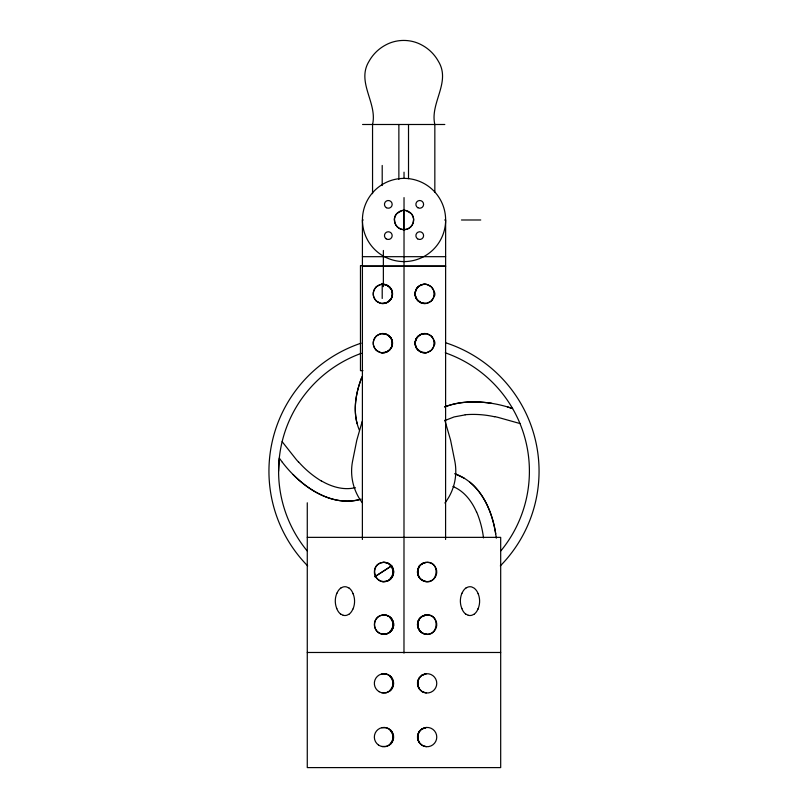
<?xml version="1.0" encoding="UTF-8"?>
<svg xmlns="http://www.w3.org/2000/svg" width="808" height="808" viewBox="0 0 808 808"><rect width="100%" height="100%" fill="white"/><g stroke="black" fill="none" stroke-linecap="round" stroke-linejoin="round"><path stroke-width="1.21" d="M278.598 471.226L279.285 458.086L282.436 462.398M362.247 421.271L356.793 440.229L352.833 459.904A52.086 52.086 0 0 0 362.499 503.02M361.832 377.265C356.136 391.89 353.106 408.252 357.126 423.705M362.034 376.74C355.369 393.546 352.177 413.12 359.419 430.29M415.655 290.587C417.12 286.345 421.816 283.608 426.23 284.376M336.936 593.072L336.714 593.587A28.583 23.735 0 0 0 336.603 608.121M352.924 609.171L353.147 608.666A28.583 23.735 0 0 0 353.258 594.122M462.014 593.072L461.792 593.587A28.583 23.735 0 0 0 461.681 608.121M478.003 609.171L478.225 608.666M418.857 567.014C416.575 570.66 417.18 575.781 420.261 578.791M416.443 338.239L420.796 334.371L426.23 333.654M418.817 619.675L421.968 616.443L426.22 614.999L421.574 616.706L422.847 615.949M418.817 678.437L421.988 675.185L426.22 673.751L421.574 675.468M418.817 732.159L421.988 728.907L426.22 727.473L421.352 729.341M421.352 564.257L418.817 567.075C418.261 564.236 428.381 561.752 424.836 562.62M419.12 731.684L419.796 730.806M381.709 303.485L387.103 302.566L391.102 298.909A9.242 8.848 -90 0 0 391.143 288.86L387.093 285.234L381.709 284.325M381.709 352.763L387.103 351.844L391.102 348.187A9.242 8.848 -90 0 0 391.143 338.138M396.829 213.564L401.94 210.575A9.514 9.383 -0.5 0 1 406.121 210.565L411.221 213.564A9.585 9.433 84.1 0 1 413.565 218.988A9.494 9.332 84 0 1 413.676 219.988M432.058 287.638A11.696 8.858 0 0 0 431.048 286.618L426.957 284.517A7.444 5.636 0 0 0 422.473 284.517L419.17 286.012L416.453 288.931A9.272 8.615 84.9 0 0 416.615 298.738M421.352 616.868C414.171 621.594 417.837 633.825 426.21 634.199M391.88 565.63L375.164 576.518M391.415 565.994L374.74 576.74M341.067 587.941L342.865 587.062A5.575 4.626 0 0 1 346.672 586.962L349.066 588.123M348.793 614.312L346.996 615.181A5.575 4.626 0 0 1 343.188 615.282M466.145 587.941L467.943 587.062A5.575 4.626 0 0 1 471.751 586.962L474.134 588.123A15.211 12.635 0 0 1 478.084 593.617M473.872 614.312L472.074 615.181A5.575 4.626 0 0 1 468.266 615.282M444.814 420.574L454.116 416.928L465.236 414.858M422.847 563.348L421.574 564.105L424.654 562.671M423.311 633.462L421.574 632.492A9.646 9.646 0 0 1 423.059 615.847L423.301 615.736M426.21 581.598L421.554 579.881A9.646 9.646 0 0 1 423.059 563.247L423.311 563.125M423.544 563.035L425.281 562.53M423.544 615.635L424.654 615.272M444.541 406.969C459.399 401.172 475.831 400.96 491.436 403.293A124.452 124.452 0 0 1 507.666 406.969L512.615 408.555L507.535 406.929M444.875 406.838C459.792 401.121 476.255 400.97 491.88 403.364M381.649 562.641C369.498 565.125 374.569 584.527 386.083 581.417C392.839 580.195 396.092 571.074 391.466 565.903C390.001 564.095 387.87 562.853 385.567 562.479C384.083 562.095 380.033 562.812 383.75 562.358M381.649 615.241C371.852 617.13 372.387 632.846 382.265 634.088M361.125 499.152C336.118 506.535 310.545 492.224 293.334 474.801A124.452 124.452 0 0 1 282.356 462.287M424.766 615.241L425.281 615.13M381.76 673.973L386.365 674.003L390.436 676.175A9.332 8.242 -74.3 0 1 390.082 690.093M381.76 727.695L386.365 727.725L390.436 729.897A9.332 8.242 -74.3 0 1 390.082 743.815M359.338 499.607C334.583 505.939 309.919 491.587 293.021 474.478M354.5 487.84C343.036 490.365 331.199 486.638 321.321 480.851M426.2 303.434L420.796 302.717L416.443 298.849A9.272 8.777 -88.1 0 1 415.726 290.617M426.2 352.712L420.796 351.995L416.443 348.127A9.272 8.615 -84.9 0 1 416.615 338.35M425.533 562.479C441.269 559.762 438.37 586.992 423.544 580.952M425.533 615.08C441.269 612.363 438.37 639.593 423.544 633.563M381.709 333.603L387.103 334.522L391.102 338.178M383.75 614.959C379.427 615.443 385.881 614.464 387.082 615.464C390.496 616.575 393.112 619.746 393.557 623.311C394.647 629.543 388.436 635.401 382.305 634.098M362.57 124.493L444.814 124.493M363.206 219.988L362.428 219.988L362.378 539.481M444.673 219.988L445.632 219.988L445.592 539.481M461.459 219.988L480.75 219.988M362.428 256.681L445.632 256.681M362.428 265.6L360.469 265.6L360.469 370.66L362.974 370.66M362.378 265.994L445.592 265.994M362.428 266.327L445.632 266.327M307.272 537.36L500.687 537.36L500.687 767.6L307.272 767.6L307.272 502.798M307.272 652.48L500.687 652.48M383.992 562.348L387.628 563.065L390.436 564.812A9.332 8.242 -74.3 0 1 390.082 578.73M383.992 614.949L387.628 615.666L390.436 617.423A9.332 8.242 -74.3 0 1 390.082 631.331M426.18 692.961L422.008 691.537L418.817 688.285M426.18 746.683L422.008 745.259L418.817 742.007M382.851 581.578L386.779 581.235L390.436 579.174A9.332 8.242 74.3 0 0 390.082 565.257M382.75 634.169L386.779 633.836L390.436 631.775A9.332 8.242 74.3 0 0 390.082 617.867M382.669 581.548L382.083 581.447M382.669 634.159L381.82 633.997M381.82 692.759L386.365 692.709L390.436 690.537A9.332 8.242 74.3 0 0 390.082 676.619M381.82 746.481L386.365 746.43L390.436 744.259A9.332 8.242 74.3 0 0 390.082 730.341M519.978 423.533L498.092 417.393A95.809 95.809 0 0 0 494.728 416.635M468.266 615.282L465.873 614.12M343.188 615.282L340.794 614.12M454.894 473.771C479.74 482.487 492.082 509.414 495.698 533.835M455.096 473.841L464.176 478.174M423.311 580.861L420.433 578.952M453.813 486.891C464.56 491.587 471.953 501.566 476.538 512.05M469.852 482.134C485.093 494.779 492.456 514.353 495.627 533.391A124.452 124.452 0 0 1 496.294 538.168M389.123 286.567L390.82 288.456M282.133 441.653L296.233 459.479A95.809 95.809 0 0 0 298.506 462.065M418.817 576.922L421.574 579.891A9.646 9.646 0 0 0 436.724 572.862A9.646 9.646 0 0 0 423.059 563.247M418.817 629.523L421.574 632.492A9.646 9.646 0 0 0 436.724 625.463A9.646 9.646 0 0 0 423.059 615.847M391.133 288.951L391.951 290.698M478.225 593.587L478.427 594.102M461.59 608.141L461.792 608.666M353.147 593.587L353.349 594.102M336.512 608.141L336.714 608.666M444.824 420.231L450.601 440.229L454.561 459.904A52.086 52.086 0 0 1 444.895 503.02M434.835 192.415L434.835 124.493C429.745 103.02 451.157 82.325 438.441 61.418A41.097 41.097 0 0 0 421.311 44.763C410.484 38.986 396.92 39.006 386.083 44.763A41.097 41.097 0 0 0 368.963 61.418C356.227 82.325 377.649 103.02 372.549 124.493L372.549 193.678M434.835 292.829L434.835 295.334M434.835 341.814L434.835 344.329M408.515 124.493L408.515 178.679M404.03 172.175L404.03 178.427M404.03 197.607L403.98 653.106M403.697 210.232L403.697 230.411M398.869 124.493L398.869 179.396M383.366 250.47L383.366 286.638M382.204 165.458L382.204 185.537M382.204 283.416L382.204 298.475M413.474 219.988A9.605 9.444 -84.1 0 1 404 229.684A9.605 9.444 -84.1 0 1 394.587 219.988M394.385 218.978A9.585 9.534 81.2 0 1 396.809 213.544M394.385 219.988A9.494 9.332 -84 0 1 394.435 218.978M390.072 287.688A15.352 11.635 0 0 1 390.072 300.111M390.193 287.638A11.696 8.858 0 0 0 389.183 286.618L385.093 284.517A7.444 5.636 0 0 0 380.608 284.517L376.528 286.618A11.696 8.858 0 0 0 375.518 287.638M375.639 300.111A15.352 11.635 0 0 1 375.639 287.688M375.518 300.172A11.696 8.858 0 0 0 376.528 301.182L380.608 303.283A7.444 5.636 0 0 0 385.093 303.283L389.183 301.182A11.696 8.858 0 0 0 390.193 300.172M431.937 287.688A15.352 11.635 0 0 1 431.937 300.111M417.382 287.638A11.696 8.858 0 0 1 418.392 286.618M417.504 300.111A15.352 11.635 0 0 1 417.504 287.688M417.382 300.172A11.696 8.858 0 0 0 418.392 301.182L422.473 303.283A7.444 5.636 0 0 0 426.957 303.283L431.048 301.182A11.696 8.858 0 0 0 432.058 300.172M431.937 336.976A15.352 11.635 0 0 1 431.937 349.389M432.058 336.916A11.696 8.858 0 0 0 431.048 335.906L426.957 333.795A7.444 5.636 0 0 0 422.473 333.795L418.392 335.906A11.696 8.858 0 0 0 417.382 336.916M417.504 349.389A15.352 11.635 0 0 1 417.504 336.976M417.382 349.45A11.696 8.858 0 0 0 418.392 350.46L422.473 352.571A7.444 5.636 0 0 0 426.957 352.571L431.048 350.46A11.696 8.858 0 0 0 432.058 349.45M390.072 336.976A15.352 11.635 0 0 1 390.072 349.389M390.193 336.916A11.696 8.858 0 0 0 389.183 335.906L385.093 333.795A7.444 5.636 0 0 0 380.608 333.795L376.528 335.906A11.696 8.858 0 0 0 375.518 336.916M375.639 349.389A15.352 11.635 0 0 1 375.639 336.976M375.518 349.45A11.696 8.858 0 0 0 376.528 350.46L380.608 352.571A7.444 5.636 0 0 0 385.093 352.571L389.183 350.46A11.696 8.858 0 0 0 390.193 349.45M465.772 614.201A15.211 12.635 0 0 1 461.934 608.636M462.136 593.102A14.584 12.11 0 0 1 466.044 587.85M478.336 594.122A28.583 23.735 0 0 1 478.164 608.646M477.871 609.141A14.584 12.11 0 0 1 473.963 614.393M340.703 614.201A15.211 12.635 0 0 1 336.855 608.636M337.067 593.102A14.584 12.11 0 0 1 340.966 587.85M349.157 588.042A15.211 12.635 0 0 1 353.005 593.617M352.793 609.141A14.584 12.11 0 0 1 348.894 614.393M391.89 290.718A9.242 8.716 88.3 0 1 391.072 298.889M390.91 338.299A9.242 8.524 84.7 0 1 391.001 348.127M416.615 348.016A9.272 8.615 84.9 0 1 416.524 338.289M419.059 576.75A9.019 8.009 85.1 0 1 418.938 567.155M418.938 576.841A9.019 8.009 -85.1 0 1 419.059 567.236M419.059 629.351A9.019 8.009 85.1 0 1 418.938 619.756M418.938 629.442A9.019 8.009 -85.1 0 1 419.059 619.847M419.059 688.113A9.019 8.009 85.1 0 1 418.938 678.518M418.938 688.204A9.019 8.009 -85.1 0 1 419.059 678.599M419.059 741.835A9.019 8.009 85.1 0 1 418.938 732.24M418.938 741.926A9.019 8.009 -85.1 0 1 419.059 732.321M445.269 352.813A125.402 125.402 0 0 1 500.94 550.783M307.091 550.824A125.402 125.402 0 0 1 361.297 353.328M321.251 480.962A98.323 98.323 0 0 1 298.627 461.964M355.429 487.749A65.579 65.579 0 0 1 354.53 487.971M465.226 414.726A98.323 98.323 0 0 1 494.698 416.787M476.659 511.999A98.323 98.323 0 0 1 483.507 537.916M453.005 486.416A65.579 65.579 0 0 1 453.864 486.769M445.501 342.713A135.047 135.047 0 0 1 500.314 565.903M307.686 565.903A135.047 135.047 0 0 1 361.085 343.178M398.667 228.007A9.646 9.646 0 0 0 413.656 220.614A9.646 9.646 0 0 0 399.758 211.343A9.646 9.646 0 0 0 398.667 228.007M383.224 256.015A41.602 41.602 0 0 0 445.632 219.988A41.602 41.602 0 0 0 383.224 183.961A41.602 41.602 0 0 0 383.224 256.015M386.386 207.707A3.858 3.858 0 0 0 392.173 204.363A3.858 3.858 0 0 0 386.386 201.02A3.858 3.858 0 0 0 386.386 207.707M417.817 207.707A3.858 3.858 0 0 0 423.604 204.363A3.858 3.858 0 0 0 417.817 201.02A3.858 3.858 0 0 0 417.817 207.707M417.584 238.814A3.858 3.858 0 0 0 423.594 235.896A3.858 3.858 0 0 0 418.059 232.148A3.858 3.858 0 0 0 417.584 238.814M386.153 238.814A3.858 3.858 0 0 0 392.163 235.896A3.858 3.858 0 0 0 386.628 232.148A3.858 3.858 0 0 0 386.153 238.814M378.033 302.253A9.646 9.646 0 0 0 392.496 293.9A9.646 9.646 0 0 0 378.033 285.547A9.646 9.646 0 0 0 378.033 302.253M419.897 302.253A9.646 9.646 0 0 0 434.361 293.9A9.646 9.646 0 0 0 419.897 285.547A9.646 9.646 0 0 0 419.897 302.253M419.897 351.541A9.646 9.646 0 0 0 434.361 343.178A9.646 9.646 0 0 0 419.897 334.825A9.646 9.646 0 0 0 419.897 351.541M378.033 351.541A9.646 9.646 0 0 0 392.496 343.178A9.646 9.646 0 0 0 378.033 334.825A9.646 9.646 0 0 0 378.033 351.541M379.174 580.346A9.646 9.646 0 0 0 393.637 571.993A9.646 9.646 0 0 0 379.174 563.641A9.646 9.646 0 0 0 379.174 580.346M378.437 632.482A9.646 9.646 0 0 0 393.597 625.463A9.646 9.646 0 0 0 379.942 615.847A9.646 9.646 0 0 0 378.437 632.482M379.174 691.709A9.646 9.646 0 0 0 393.637 683.356A9.646 9.646 0 0 0 379.174 675.003A9.646 9.646 0 0 0 379.174 691.709M422.291 691.709A9.646 9.646 0 0 0 436.764 683.356A9.646 9.646 0 0 0 422.291 675.003A9.646 9.646 0 0 0 422.291 691.709M378.437 744.966A9.646 9.646 0 0 0 393.597 737.946A9.646 9.646 0 0 0 379.942 728.321A9.646 9.646 0 0 0 378.437 744.966M422.291 745.43A9.646 9.646 0 0 0 436.764 737.078A9.646 9.646 0 0 0 422.291 728.725A9.646 9.646 0 0 0 422.291 745.43"/></g></svg>
